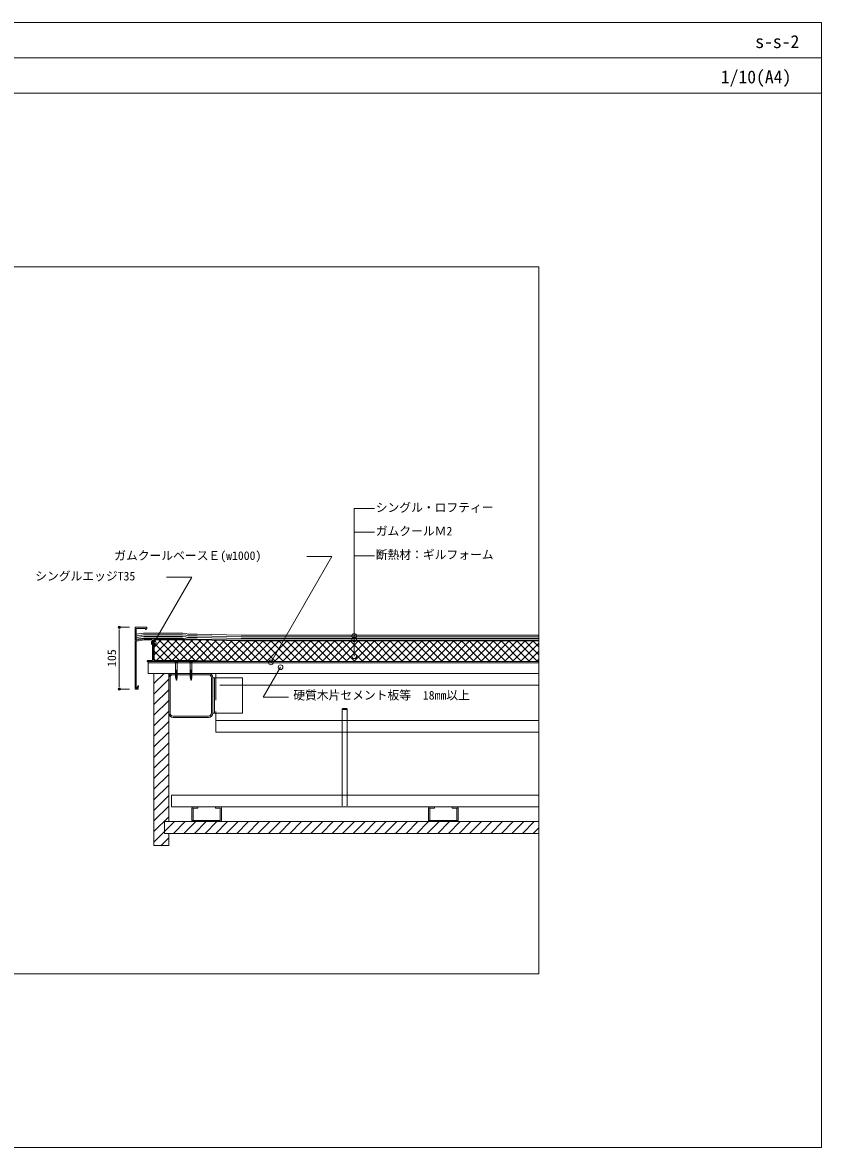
# Model space of a CAD drawing. Units: millimetres, scale not verified. Extents: x -1380 to 1380, y -955 to 955.
# Drawn here: x 24 to 1380, y -955 to 955 of the extents above; entities that cross this region are included whole.
import ezdxf
from ezdxf.enums import TextEntityAlignment as Align

# ---------------------------------------------------------------- set-up
doc = ezdxf.new("R2010")
doc.units = ezdxf.units.MM
doc.header["$LTSCALE"] = 3
doc.linetypes.add('USER1', pattern=[19.05, 12.7, -6.35])
for name, color, linetype, lineweight in [('0-0_0', 7, 'Continuous', 9), ('0-1_HATCH', 9, 'Continuous', 18), ('0-4_BOUSUI', 1, 'Continuous', 18), ('0-5_MOJI', 7, 'Continuous', 18), ('0-6_sunpo', 7, 'Continuous', 18), ('0-7_KANAMONO_SCREW', 4, 'Continuous', 18), ('0-8_dannnetu', 6, 'Continuous', 18), ('0-9_KANAMONO', 4, 'Continuous', 18), ('0-A_single', 6, 'Continuous', 18), ('0-B_TEKKOTU', 7, 'Continuous', 18), ('0-C_doubuti', 5, 'Continuous', 18), ('0-D_bo-do', 3, 'Continuous', 18), ('0-E_WAKU', 7, 'Continuous', 18)]:
    doc.layers.add(name, color=color, linetype=linetype, lineweight=lineweight)
doc.styles.add('ＭＳ ゴシック', font='')
doc.styles.get('ＭＳ ゴシック').set_extended_font_data('MS Gothic')

# ---------------------------------------------------------------- blocks, each defined once
blk = doc.blocks.new('_DOT')
at = {"layer": '0-0_0'}
for p, q in [((-0.5, 0), (-1, 0)), ((0.25, 0), (-0.25, 0))]:
    blk.add_line(p, q, dxfattribs=at)
blk.add_circle((0, 0), 0.25, dxfattribs=at)

msp = doc.modelspace()

# ---------------------------------------------------------------- linework, layer by layer
at = {"layer": '0-0_0', "lineweight": 18}
msp.add_line((-1379.957, 895.031), (1380.043, 895.031), dxfattribs=at)
at = {"layer": '0-1_HATCH'}
for p, q in [((247.142, -105.271), (259.125, -93.288)), ((247.142, -118.741), (272.595, -93.288)), ((251.066, -128.288), (286.066, -93.288)), ((288.887, -127.088), (255.087, -93.288)), ((264.536, -128.288), (299.536, -93.288)), ((303.558, -128.288), (268.558, -93.288)), ((278.007, -128.288), (313.007, -93.288)), ((317.028, -128.288), (282.028, -93.288)), ((291.477, -128.288), (326.34, -93.425)), ((330.744, -128.534), (295.498, -93.288)), ((306.147, -127.088), (339.511, -93.724)), ((344.528, -128.847), (308.969, -93.288)), ((318.418, -128.288), (352.682, -94.024)), ((358.312, -129.161), (322.488, -93.337)), ((331.622, -128.554), (365.852, -94.324)), ((372.096, -129.475), (336.272, -93.65)), ((344.793, -128.853), (379.023, -94.623)), ((385.88, -129.788), (350.056, -93.964)), ((357.964, -129.153), (392.194, -94.923)), ((399.55, -129.988), (363.84, -94.278)), ((371.134, -129.453), (405.599, -94.988)), ((413.021, -129.988), (377.624, -94.591)), ((384.305, -129.752), (419.07, -94.988)), ((426.491, -129.988), (391.408, -94.905)), ((397.54, -129.988), (432.54, -94.988)), ((439.962, -129.988), (404.962, -94.988)), ((411.01, -129.988), (446.01, -94.988)), ((453.432, -129.988), (418.432, -94.988)), ((424.481, -129.988), (459.481, -94.988)), ((466.902, -129.988), (431.902, -94.988)), ((437.951, -129.988), (472.951, -94.988)), ((480.373, -129.988), (445.373, -94.988)), ((451.421, -129.988), (486.421, -94.988)), ((493.843, -129.988), (458.843, -94.988)), ((464.892, -129.988), (499.892, -94.988)), ((507.313, -129.988), (472.313, -94.988)), ((478.362, -129.988), (513.362, -94.988)), ((520.784, -129.988), (485.784, -94.988)), ((491.833, -129.988), (526.833, -94.988)), ((534.254, -129.988), (499.254, -94.988)), ((505.303, -129.988), (540.303, -94.988)), ((547.725, -129.988), (512.725, -94.988)), ((518.773, -129.988), (553.773, -94.988)), ((561.195, -129.988), (526.195, -94.988)), ((532.244, -129.988), (567.244, -94.988)), ((574.665, -129.988), (539.665, -94.988)), ((545.714, -129.988), (580.714, -94.988)), ((588.136, -129.988), (553.136, -94.988)), ((559.185, -129.988), (594.185, -94.988)), ((601.606, -129.988), (566.606, -94.988)), ((572.655, -129.988), (607.655, -94.988)), ((615.077, -129.988), (580.077, -94.988)), ((586.125, -129.988), (621.125, -94.988)), ((628.547, -129.988), (593.547, -94.988)), ((599.596, -129.988), (634.596, -94.988)), ((642.017, -129.988), (607.017, -94.988)), ((613.066, -129.988), (648.066, -94.988)), ((655.488, -129.988), (620.488, -94.988)), ((626.536, -129.988), (661.536, -94.988)), ((668.958, -129.988), (633.958, -94.988)), ((640.007, -129.988), (675.007, -94.988)), ((682.428, -129.988), (647.428, -94.988)), ((653.477, -129.988), (688.477, -94.988)), ((695.899, -129.988), (660.899, -94.988)), ((666.948, -129.988), (701.948, -94.988)), ((709.369, -129.988), (674.369, -94.988)), ((680.418, -129.988), (715.418, -94.988)), ((722.84, -129.988), (687.84, -94.988)), ((693.888, -129.988), (728.888, -94.988)), ((736.31, -129.988), (701.31, -94.988)), ((707.359, -129.988), (742.359, -94.988)), ((749.78, -129.988), (714.78, -94.988)), ((720.829, -129.988), (755.829, -94.988)), ((763.251, -129.988), (728.251, -94.988)), ((734.3, -129.988), (769.3, -94.988)), ((776.721, -129.988), (741.721, -94.988)), ((747.77, -129.988), (782.77, -94.988)), ((790.192, -129.988), (755.192, -94.988)), ((761.24, -129.988), (796.24, -94.988)), ((803.662, -129.988), (768.662, -94.988)), ((774.711, -129.988), (809.711, -94.988)), ((817.132, -129.988), (782.132, -94.988)), ((788.181, -129.988), (823.181, -94.988)), ((830.603, -129.988), (795.603, -94.988)), ((801.651, -129.988), (836.651, -94.988)), ((844.073, -129.988), (809.073, -94.988)), ((815.122, -129.988), (850.122, -94.988)), ((857.543, -129.988), (822.543, -94.988)), ((828.592, -129.988), (863.592, -94.988)), ((871.014, -129.988), (836.014, -94.988)), ((842.063, -129.988), (877.063, -94.988)), ((884.484, -129.988), (849.484, -94.988)), ((855.533, -129.988), (890.533, -94.988)), ((897.955, -129.988), (862.955, -94.988)), ((900.043, -118.606), (876.425, -94.988)), ((900.043, -105.136), (889.895, -94.988)), ((276.617, -128.288), (247.142, -98.813)), ((263.147, -128.288), (247.142, -112.283)), ((869.003, -129.988), (900.043, -98.948)), ((882.474, -129.988), (900.043, -112.418)), ((249.676, -128.288), (247.142, -125.754)), ((290.087, -128.288), (288.942, -127.143)), ((304.947, -128.288), (305.942, -127.293)), ((895.944, -129.988), (900.043, -125.889)), ((246.942, -167.089), (264.043, -149.988)), ((246.942, -185.05), (271.942, -160.05)), ((246.942, -203.01), (271.942, -178.01)), ((246.942, -220.971), (271.942, -195.971)), ((246.942, -238.931), (271.942, -213.931)), ((246.942, -256.892), (271.942, -231.892)), ((246.942, -274.852), (271.942, -249.852)), ((246.942, -292.813), (271.942, -267.813)), ((246.942, -310.773), (271.942, -285.773)), ((246.942, -328.734), (271.942, -303.734)), ((246.942, -346.694), (271.942, -321.694)), ((246.942, -364.655), (271.942, -339.655)), ((246.942, -382.615), (271.942, -357.615)), ((246.942, -400.576), (271.942, -375.576)), ((246.942, -418.536), (271.942, -393.536)), ((279.814, -421.585), (299.814, -401.585)), ((297.774, -421.585), (317.774, -401.585)), ((315.735, -421.585), (335.735, -401.585)), ((333.695, -421.585), (353.695, -401.585)), ((351.656, -421.585), (371.656, -401.585)), ((369.616, -421.585), (389.616, -401.585)), ((387.577, -421.585), (407.577, -401.585)), ((405.537, -421.585), (425.537, -401.585)), ((423.498, -421.585), (443.498, -401.585)), ((441.459, -421.585), (461.459, -401.585)), ((459.419, -421.585), (479.419, -401.585)), ((477.38, -421.585), (497.38, -401.585)), ((495.34, -421.585), (515.34, -401.585)), ((513.301, -421.585), (533.301, -401.585)), ((531.261, -421.585), (551.261, -401.585)), ((549.222, -421.585), (569.222, -401.585)), ((567.182, -421.585), (587.182, -401.585)), ((585.143, -421.585), (605.143, -401.585)), ((603.103, -421.585), (623.103, -401.585)), ((621.064, -421.585), (641.064, -401.585)), ((639.024, -421.585), (659.024, -401.585)), ((656.985, -421.585), (676.985, -401.585)), ((674.945, -421.585), (694.945, -401.585)), ((692.906, -421.585), (712.906, -401.585)), ((710.866, -421.585), (730.866, -401.585)), ((728.827, -421.585), (748.827, -401.585)), ((746.787, -421.585), (766.787, -401.585)), ((764.748, -421.585), (784.748, -401.585)), ((782.708, -421.585), (802.708, -401.585)), ((800.669, -421.585), (820.669, -401.585)), ((818.629, -421.585), (838.629, -401.585)), ((836.59, -421.585), (856.59, -401.585)), ((854.55, -421.585), (874.55, -401.585)), ((872.511, -421.585), (892.511, -401.585)), ((890.471, -421.585), (900.043, -412.013)), ((259.374, -442.026), (271.942, -429.457))]:
    msp.add_line(p, q, dxfattribs=at)
msp.add_lwpolyline([(246.942, -436.497), (264.942, -418.497), (281.853, -401.585)], dxfattribs=at)
at = {"layer": '0-4_BOUSUI'}
for q in [(900.043, -129.988), (236.942, -131.988)]:
    msp.add_line((236.942, -129.988), q, dxfattribs=at)
msp.add_lwpolyline([(216.942, -92.07), (229.827, -90.088), (295.057, -90.088), (299.827, -90.824), (303.426, -91.788), (320.357, -91.788), (395.072, -93.488), (900.043, -93.488)], dxfattribs=at)
at = {"layer": '0-5_MOJI'}
for p, q in [((586.846, -120.978), (586.846, 129.75)), ((621.422, 129.75), (586.846, 129.75)), ((621.422, 89.75), (586.846, 89.75)), ((445.469, -131.3), (549.069, 48.14)), ((549.069, 48.14), (506.269, 48.14)), ((621.422, 49.75), (586.846, 49.75))]:
    msp.add_line(p, q, dxfattribs=at)
for points in [[(246.669, -98.198), (311.037, 13.291), (268.236, 13.291)], [(461.728, -139.565), (432.244, -190.634), (475.044, -190.634)]]:
    msp.add_lwpolyline(points, dxfattribs=at)
for centre in [(246.669, -98.198), (586.846, -86.478), (586.846, -92.267), (445.469, -131.3), (586.846, -120.978), (461.728, -139.565)]:
    msp.add_circle(centre, 4, dxfattribs=at)
at = {"layer": '0-6_sunpo'}
for p, q in [((205.242, -71.588), (188.002, -71.588)), ((188.002, -79.588), (188.002, -168.588)), ((205.242, -176.588), (188.002, -176.588))]:
    msp.add_line(p, q, dxfattribs=at)
at = {"layer": '0-7_KANAMONO_SCREW'}
for p, q in [((283.442, -130.842), (279.942, -128.288)), ((279.942, -128.288), (289.942, -128.288)), ((286.442, -130.842), (283.442, -130.842)), ((283.442, -130.842), (283.442, -156.209)), ((289.942, -128.288), (286.442, -130.842)), ((286.442, -130.842), (286.442, -156.209)), ((304.947, -128.288), (314.947, -128.288)), ((308.447, -130.842), (304.947, -128.288)), ((311.447, -130.842), (308.447, -130.842)), ((308.447, -130.842), (308.447, -156.209)), ((314.947, -128.288), (311.447, -130.842)), ((311.447, -130.842), (311.447, -156.209)), ((286.442, -145.753), (283.442, -146.753)), ((286.442, -146.753), (283.442, -147.753)), ((286.442, -147.74), (283.442, -148.74)), ((286.442, -148.74), (283.442, -149.74)), ((286.442, -149.74), (283.442, -150.74)), ((286.442, -150.74), (283.442, -151.74)), ((286.442, -151.74), (283.442, -152.74)), ((286.442, -152.74), (283.442, -153.74)), ((311.447, -145.753), (308.447, -146.753)), ((311.447, -146.753), (308.447, -147.753)), ((311.447, -147.74), (308.447, -148.74)), ((311.447, -148.74), (308.447, -149.74)), ((311.447, -149.74), (308.447, -150.74)), ((311.447, -150.74), (308.447, -151.74)), ((311.447, -151.74), (308.447, -152.74)), ((311.447, -152.74), (308.447, -153.74)), ((286.442, -153.74), (283.442, -154.74)), ((286.442, -154.74), (283.442, -155.74)), ((283.442, -156.209), (284.442, -160.903)), ((286.442, -155.74), (283.548, -156.705)), ((286.32, -156.78), (283.746, -157.638)), ((286.091, -157.857), (283.945, -158.572)), ((285.861, -158.933), (284.144, -159.506)), ((285.632, -160.01), (284.343, -160.439)), ((284.442, -160.903), (284.942, -161.743)), ((285.442, -160.903), (284.942, -161.743)), ((286.442, -156.209), (285.442, -160.903)), ((311.447, -153.74), (308.447, -154.74)), ((311.447, -154.74), (308.447, -155.74)), ((308.447, -156.209), (309.447, -160.903)), ((311.447, -155.74), (308.553, -156.705)), ((311.325, -156.78), (308.752, -157.638)), ((311.096, -157.857), (308.951, -158.572)), ((310.867, -158.933), (309.15, -159.506)), ((310.637, -160.01), (309.348, -160.439)), ((309.447, -160.903), (309.947, -161.743)), ((310.447, -160.903), (309.947, -161.743)), ((311.447, -156.209), (310.447, -160.903))]:
    msp.add_line(p, q, dxfattribs=at)
for points in [[(283.442, -144.753), (286.442, -144.753), (283.442, -145.753)], [(308.447, -144.753), (311.447, -144.753), (308.447, -145.753)]]:
    msp.add_lwpolyline(points, dxfattribs=at)
at = {"layer": '0-8_dannnetu'}
msp.add_line((247.142, -93.288), (247.142, -128.288), dxfattribs=at)
for points in [[(247.142, -93.288), (320.34, -93.288), (395.055, -94.988), (900.043, -94.988)], [(247.142, -128.288), (319.942, -128.288), (394.657, -129.988), (900.043, -129.988)]]:
    msp.add_lwpolyline(points, dxfattribs=at)
at = {"layer": '0-9_KANAMONO'}
for p, q in [((214.942, -176.288), (214.942, -71.888)), ((215.242, -71.588), (234.642, -71.588)), ((216.942, -73.888), (216.942, -93.238)), ((232.114, -73.588), (217.242, -73.588)), ((232.322, -74.959), (232.413, -73.914)), ((234.854, -73.676), (233.174, -75.356)), ((234.942, -71.888), (234.942, -73.464)), ((230.049, -93.291), (217.196, -95.269)), ((243.442, -93.288), (230.095, -93.288)), ((244.442, -127.288), (244.442, -94.288)), ((244.892, -91.088), (244.992, -91.088)), ((245.492, -91.588), (259.392, -91.588)), ((246.142, -94.288), (246.142, -127.288)), ((299.442, -93.288), (247.142, -93.288)), ((259.892, -91.088), (259.992, -91.088)), ((260.492, -91.588), (274.392, -91.588)), ((274.892, -91.088), (274.992, -91.088)), ((216.942, -95.565), (216.942, -174.688)), ((235.826, -130.055), (235.476, -129.449)), ((235.659, -128.766), (236.417, -128.328)), ((236.567, -128.288), (243.442, -128.288)), ((219.742, -176.588), (215.242, -176.588)), ((217.242, -174.988), (218.142, -174.988)), ((218.442, -174.688), (218.442, -173.488)), ((220.042, -173.488), (220.042, -176.288)), ((572.867, -209.642), (572.156, -209.576)), ((566.117, -210.421), (566.117, -374.661)), ((572.156, -211.267), (572.867, -211.201)), ((575.117, -210.421), (575.117, -374.661))]:
    msp.add_line(p, q, dxfattribs=at)
for points in [[(217.288, -93.535), (229.942, -91.588), (244.392, -91.588)], [(275.492, -91.588), (294.942, -91.588), (299.518, -92.294)], [(324.442, -129.988), (236.942, -129.988), (236.509, -130.238)], [(247.142, -128.288), (284.518, -128.288), (284.73, -128.5)], [(285.154, -128.5), (285.366, -128.288), (309.518, -128.288), (309.73, -128.5)], [(310.154, -128.5), (310.366, -128.288), (319.942, -128.288), (324.518, -128.994)], [(572.156, -209.576), (571.398, -209.535), (570.617, -209.521), (569.836, -209.535), (569.078, -209.576), (568.367, -209.642), (567.725, -209.732), (567.17, -209.843), (566.72, -209.971), (566.388, -210.113), (566.185, -210.265), (566.117, -210.421), (566.185, -210.578), (566.388, -210.729), (566.72, -210.871), (567.17, -211), (567.725, -211.111), (568.367, -211.201), (569.078, -211.267), (569.836, -211.308), (570.617, -211.321), (571.398, -211.308), (572.156, -211.267)], [(575.117, -210.421), (575.049, -210.265), (574.846, -210.113), (574.514, -209.971), (574.064, -209.843), (573.51, -209.732), (572.867, -209.642)], [(572.867, -211.201), (573.51, -211.111), (574.064, -211), (574.514, -210.871), (574.846, -210.729), (575.049, -210.578), (575.117, -210.421)]]:
    msp.add_lwpolyline(points, dxfattribs=at)
for centre, radius, start, end in [((215.242, -71.888), 0.3, 90, 180), ((217.242, -73.888), 0.3, 90, 180), ((232.114, -73.888), 0.3, 355, 90), ((232.82, -75.003), 0.5, 175, 315), ((234.642, -71.888), 0.3, 360, 90), ((234.642, -73.464), 0.3, 315, 0), ((217.242, -93.238), 0.3, 180, 278.74616), ((217.242, -95.565), 0.3, 98.74616, 180), ((230.095, -93.588), 0.3, 90, 98.74616), ((243.442, -94.288), 1, 0, 90), ((244.392, -91.288), 0.3, 270, 0), ((244.892, -91.288), 0.2, 90, 180), ((244.992, -91.288), 0.2, 360, 90), ((245.492, -91.288), 0.3, 180, 270), ((247.142, -94.288), 1, 90, 180), ((259.392, -91.288), 0.3, 270, 0), ((259.892, -91.288), 0.2, 90, 180), ((259.992, -91.288), 0.2, 360, 90), ((260.492, -91.288), 0.3, 180, 270), ((274.392, -91.288), 0.3, 270, 0), ((274.892, -91.288), 0.2, 90, 180), ((274.992, -91.288), 0.2, 360, 90), ((275.492, -91.288), 0.3, 180, 270), ((299.442, -92.788), 0.5, 270, 81.2317), ((235.909, -129.199), 0.5, 120, 210), ((236.259, -129.805), 0.5, 210, 300), ((236.567, -128.588), 0.3, 90, 120), ((243.442, -127.288), 1, 270, 0), ((247.142, -127.288), 1, 180, 270), ((284.942, -128.288), 0.3, 225, 315), ((309.942, -128.288), 0.3, 225, 315), ((324.442, -129.488), 0.5, 270, 81.2317), ((220.942, -173.488), 2.5, 118.07249, 180), ((220.142, -171.988), 0.8, 298.07249, 118.07249), ((215.242, -176.288), 0.3, 180, 270), ((217.242, -174.688), 0.3, 180, 270), ((218.142, -174.688), 0.3, 270, 0), ((219.742, -176.288), 0.3, 270, 360), ((220.942, -173.488), 0.9, 118.07249, 180)]:
    msp.add_arc(centre, radius, start, end, dxfattribs=at)
at = {"layer": '0-A_single'}
for points in [[(214.942, -86.712), (229.399, -84.488), (295.486, -84.488), (300.982, -85.336), (304.163, -86.188), (320.421, -86.188), (395.136, -87.888), (900.043, -87.888)], [(216.942, -83.572), (229.185, -81.688), (295.701, -81.688), (301.56, -82.592), (304.532, -83.388), (320.453, -83.388), (395.168, -85.088), (900.043, -85.088)], [(216.942, -89.237), (229.613, -87.288), (295.272, -87.288), (300.405, -88.08), (303.794, -88.988), (320.389, -88.988), (395.104, -90.688), (900.043, -90.688)]]:
    msp.add_lwpolyline(points, dxfattribs=at)
at = {"layer": '0-B_TEKKOTU'}
for p, q in [((339.442, -149.988), (279.442, -149.988)), ((339.442, -152.288), (279.442, -152.288)), ((271.942, -157.488), (271.942, -217.488)), ((274.242, -157.488), (274.242, -217.488)), ((344.642, -217.488), (344.642, -157.488)), ((396.942, -157.488), (346.942, -157.488)), ((346.942, -217.488), (346.942, -157.488)), ((349.942, -217.488), (349.942, -157.488)), ((396.942, -217.488), (396.942, -157.488)), ((279.442, -222.688), (339.442, -222.688)), ((279.442, -224.988), (339.442, -224.988)), ((346.942, -217.488), (396.942, -217.488))]:
    msp.add_line(p, q, dxfattribs=at)
for centre, radius, start, end in [((279.442, -157.488), 7.5, 90, 180), ((279.442, -157.488), 5.2, 90, 180), ((339.442, -157.488), 7.5, 0, 90), ((339.442, -157.488), 5.2, 0, 90), ((279.442, -217.488), 7.5, 180, 270), ((279.442, -217.488), 5.2, 180, 270), ((339.442, -217.488), 7.5, 270, 0), ((339.442, -217.488), 5.2, 270, 360)]:
    msp.add_arc(centre, radius, start, end, dxfattribs=at)
at = {"layer": '0-C_doubuti'}
for p, q in [((351.942, -149.988), (900.043, -149.988)), ((351.942, -157.488), (351.942, -149.988)), ((396.942, -169.988), (900.043, -169.988)), ((351.942, -249.988), (351.942, -217.488)), ((351.942, -229.988), (900.043, -229.988)), ((351.942, -249.988), (900.043, -249.988)), ((276.942, -356.585), (900.043, -356.585)), ((276.942, -376.585), (276.942, -356.585)), ((276.942, -376.585), (900.043, -376.585)), ((311.442, -379.085), (311.442, -399.085)), ((313.442, -399.085), (313.442, -379.085)), ((321.442, -376.585), (313.942, -376.585)), ((359.442, -379.085), (359.442, -399.085)), ((361.442, -399.085), (361.442, -379.085)), ((713.159, -399.085), (713.159, -379.085)), ((715.159, -379.085), (715.159, -399.085)), ((753.159, -376.585), (760.659, -376.585)), ((761.159, -399.085), (761.159, -379.085)), ((763.159, -379.085), (763.159, -399.085)), ((358.942, -399.585), (313.942, -399.585)), ((715.659, -399.585), (760.659, -399.585)), ((313.942, -401.585), (358.942, -401.585)), ((760.659, -401.585), (715.659, -401.585))]:
    msp.add_line(p, q, dxfattribs=at)
at = {"layer": '0-C_doubuti', "linetype": 'USER1'}
for p, q in [((351.942, -157.488), (351.942, -217.488)), ((396.942, -169.988), (351.942, -169.988))]:
    msp.add_line(p, q, dxfattribs=at)
at = {"layer": '0-C_doubuti'}
for points in [[(313.942, -378.585), (321.442, -378.585), (321.442, -376.585)], [(358.942, -376.585), (351.442, -376.585), (351.442, -378.585), (358.942, -378.585)], [(715.659, -376.585), (723.159, -376.585), (723.159, -378.585), (715.659, -378.585)], [(760.659, -378.585), (753.159, -378.585), (753.159, -376.585)]]:
    msp.add_lwpolyline(points, dxfattribs=at)
for centre, radius, start, end in [((313.942, -379.085), 2.5, 90, 180), ((313.942, -379.085), 0.5, 90, 180), ((358.942, -379.085), 2.5, 0, 90), ((358.942, -379.085), 0.5, 0, 90), ((715.659, -379.085), 2.5, 90, 180), ((715.659, -379.085), 0.5, 90, 180), ((760.659, -379.085), 2.5, 0, 90), ((760.659, -379.085), 0.5, 0, 90), ((313.942, -399.085), 2.5, 180, 270), ((313.942, -399.085), 0.5, 180, 270), ((358.942, -399.085), 2.5, 270, 0), ((358.942, -399.085), 0.5, 270, 0), ((715.659, -399.085), 2.5, 180, 270), ((715.659, -399.085), 0.5, 180, 270), ((760.659, -399.085), 2.5, 270, 0), ((760.659, -399.085), 0.5, 270, 0)]:
    msp.add_arc(centre, radius, start, end, dxfattribs=at)
at = {"layer": '0-D_bo-do'}
for p, q in [((900.043, -131.988), (236.942, -131.988)), ((236.942, -149.988), (236.942, -131.988)), ((900.043, -149.988), (236.942, -149.988)), ((246.942, -442.026), (246.942, -149.988)), ((271.942, -401.585), (271.942, -149.988)), ((264.942, -401.585), (900.043, -401.585)), ((264.942, -421.585), (264.942, -401.585)), ((264.942, -421.585), (900.043, -421.585)), ((271.942, -442.026), (271.942, -421.585)), ((271.942, -442.026), (246.942, -442.026))]:
    msp.add_line(p, q, dxfattribs=at)
at = {"layer": '0-E_WAKU'}
for points in [[(-1379.957, -954.969), (1380.043, -954.969), (1380.043, 955.031), (-1379.957, 955.031)], [(1380.043, 835.031), (-1379.957, 835.031), (-1379.957, 955.031), (1380.043, 955.031)], [(-899.957, -659.969), (900.043, -659.969), (900.043, 540.031), (-899.957, 540.031)]]:
    msp.add_lwpolyline(points, close=True, dxfattribs=at)

# ---------------------------------------------------------------- block references
at = {"layer": '0-6_sunpo', "xscale": 8, "yscale": 8}
for p, rotation in [((188.002, -71.588), 90), ((188.002, -176.588), 270)]:
    msp.add_blockref('_DOT', p, dxfattribs=dict(at, rotation=rotation))

# ---------------------------------------------------------------- texts
at = {"layer": '0-5_MOJI', "style": 'ＭＳ ゴシック'}
for s, p in [('シングル・ロフティー', (623.422, 119.75)), ('ガムクールＭ2', (623.422, 79.75)), ('ガムクールベースＥ(w1000)', (179.395, 38.14)), ('断熱材：ギルフォーム', (623.422, 39.75)), ('シングルエッジT35', (45.323, 3.291)), ('硬質木片セメント板等\u300018mm以上', (483.337, -198.878))]:
    msp.add_text(s, height=14.66, dxfattribs=at).set_placement(p, align=Align.BOTTOM_LEFT)
at = {"layer": '0-6_sunpo', "style": 'ＭＳ ゴシック'}
msp.add_text('105', height=14.66, rotation=90, dxfattribs=at).set_placement((187.002, -139.088), align=Align.BOTTOM_LEFT)
at = {"layer": '0-E_WAKU', "style": 'ＭＳ ゴシック'}
for s, p in [('s-s-2', (1267.581, 905.031)), ('1/10(A4)', (1209.104, 845.031))]:
    msp.add_text(s, height=21.99, dxfattribs=at).set_placement(p, align=Align.BOTTOM_LEFT)

doc.saveas('drawing.dxf')
